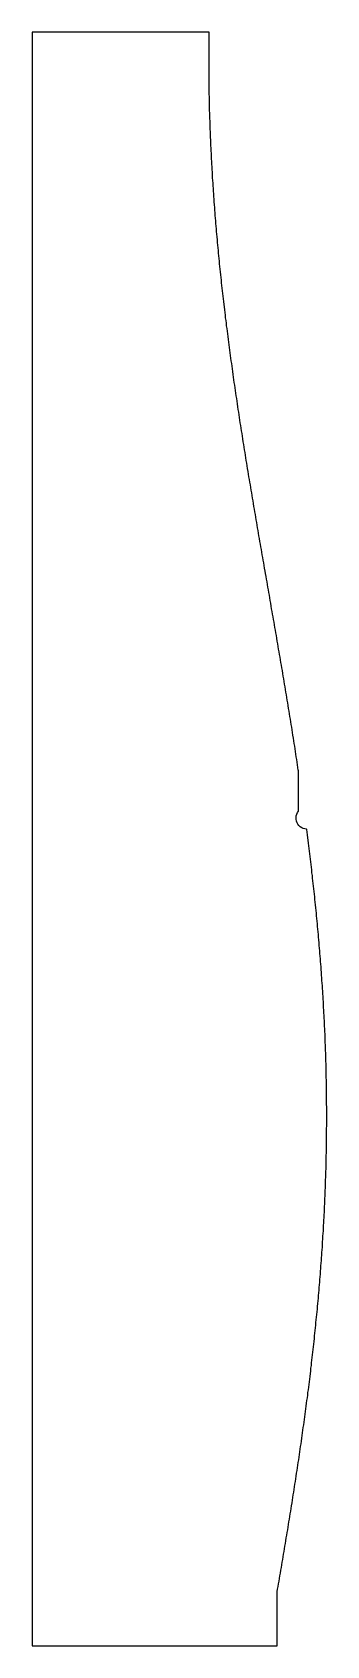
# Model space of a CAD drawing. Header units: inches. Extents: x 0 to 5, y 0 to 27.4.
import ezdxf

# ---------------------------------------------------------------- set-up
doc = ezdxf.new("R2010")
doc.units = ezdxf.units.IN

msp = doc.modelspace()

# ---------------------------------------------------------------- linework, layer by layer
at = {"layer": 'SHELF'}
msp.add_lwpolyline([(0, 0), (4.16, 0), (4.16, 0.046), (4.16, 0.092), (4.16, 0.137), (4.16, 0.183), (4.16, 0.229), (4.16, 0.275), (4.16, 0.32), (4.16, 0.366), (4.16, 0.412), (4.16, 0.458), (4.16, 0.504), (4.16, 0.549), (4.16, 0.595), (4.16, 0.641), (4.16, 0.687), (4.16, 0.732), (4.16, 0.778), (4.16, 0.824), (4.16, 0.87), (4.16, 0.916), (4.16, 0.923), (4.167, 0.961), (4.175, 1.007), (4.183, 1.053), (4.191, 1.099), (4.198, 1.144), (4.206, 1.19), (4.214, 1.236), (4.222, 1.282), (4.23, 1.328), (4.237, 1.373), (4.245, 1.419), (4.253, 1.465), (4.261, 1.511), (4.268, 1.556), (4.276, 1.602), (4.284, 1.648), (4.291, 1.694), (4.299, 1.74), (4.307, 1.785), (4.314, 1.831), (4.322, 1.877), (4.329, 1.923), (4.337, 1.968), (4.344, 2.014), (4.352, 2.06), (4.359, 2.106), (4.367, 2.152), (4.374, 2.197), (4.382, 2.243), (4.389, 2.289), (4.396, 2.335), (4.404, 2.38), (4.411, 2.426), (4.418, 2.472), (4.425, 2.518), (4.433, 2.564), (4.44, 2.609), (4.447, 2.655), (4.454, 2.701), (4.461, 2.747), (4.468, 2.792), (4.475, 2.838), (4.482, 2.884), (4.489, 2.93), (4.496, 2.976), (4.503, 3.021), (4.51, 3.067), (4.517, 3.113), (4.524, 3.159), (4.531, 3.204), (4.537, 3.25), (4.544, 3.296), (4.551, 3.342), (4.557, 3.388), (4.564, 3.433), (4.571, 3.479), (4.577, 3.525), (4.584, 3.571), (4.59, 3.616), (4.597, 3.662), (4.603, 3.708), (4.609, 3.754), (4.616, 3.8), (4.622, 3.845), (4.628, 3.891), (4.634, 3.937), (4.64, 3.983), (4.647, 4.028), (4.653, 4.074), (4.659, 4.12), (4.665, 4.166), (4.671, 4.212), (4.677, 4.257), (4.682, 4.303), (4.688, 4.349), (4.694, 4.395), (4.7, 4.44), (4.705, 4.486), (4.711, 4.532), (4.717, 4.578), (4.722, 4.624), (4.728, 4.669), (4.733, 4.715), (4.739, 4.761), (4.744, 4.807), (4.749, 4.852), (4.755, 4.898), (4.76, 4.944), (4.765, 4.99), (4.77, 5.036), (4.775, 5.081), (4.78, 5.127), (4.785, 5.173), (4.79, 5.219), (4.795, 5.264), (4.8, 5.31), (4.804, 5.356), (4.809, 5.402), (4.814, 5.448), (4.818, 5.493), (4.823, 5.539), (4.828, 5.585), (4.832, 5.631), (4.836, 5.676), (4.841, 5.722), (4.845, 5.768), (4.849, 5.814), (4.854, 5.86), (4.858, 5.905), (4.862, 5.951), (4.866, 5.997), (4.87, 6.043), (4.874, 6.088), (4.878, 6.134), (4.881, 6.18), (4.885, 6.226), (4.889, 6.272), (4.892, 6.317), (4.896, 6.363), (4.899, 6.409), (4.903, 6.455), (4.906, 6.5), (4.91, 6.546), (4.913, 6.592), (4.916, 6.638), (4.919, 6.684), (4.922, 6.729), (4.926, 6.775), (4.929, 6.821), (4.931, 6.867), (4.934, 6.912), (4.937, 6.958), (4.94, 7.004), (4.943, 7.05), (4.945, 7.096), (4.948, 7.141), (4.95, 7.187), (4.953, 7.233), (4.955, 7.279), (4.958, 7.324), (4.96, 7.37), (4.962, 7.416), (4.964, 7.462), (4.966, 7.508), (4.968, 7.553), (4.97, 7.599), (4.972, 7.645), (4.974, 7.691), (4.976, 7.736), (4.977, 7.782), (4.979, 7.828), (4.981, 7.874), (4.982, 7.92), (4.984, 7.965), (4.985, 8.011), (4.986, 8.057), (4.988, 8.103), (4.989, 8.148), (4.99, 8.194), (4.991, 8.24), (4.992, 8.286), (4.993, 8.332), (4.994, 8.377), (4.995, 8.423), (4.996, 8.469), (4.996, 8.515), (4.997, 8.56), (4.998, 8.606), (4.998, 8.652), (4.999, 8.698), (4.999, 8.744), (4.999, 8.789), (5, 8.835), (5, 8.881), (5, 8.927), (5, 8.972), (5, 9.018), (5, 9.064), (5, 9.11), (5, 9.156), (4.999, 9.201), (4.999, 9.247), (4.999, 9.293), (4.998, 9.339), (4.998, 9.384), (4.997, 9.43), (4.997, 9.476), (4.996, 9.522), (4.995, 9.568), (4.994, 9.613), (4.993, 9.659), (4.992, 9.705), (4.991, 9.751), (4.99, 9.796), (4.989, 9.842), (4.988, 9.888), (4.987, 9.934), (4.985, 9.98), (4.984, 10.025), (4.983, 10.071), (4.981, 10.117), (4.979, 10.163), (4.978, 10.208), (4.976, 10.254), (4.974, 10.3), (4.973, 10.346), (4.971, 10.392), (4.969, 10.437), (4.967, 10.483), (4.965, 10.529), (4.962, 10.575), (4.96, 10.62), (4.958, 10.666), (4.956, 10.712), (4.953, 10.758), (4.951, 10.804), (4.948, 10.849), (4.946, 10.895), (4.943, 10.941), (4.94, 10.987), (4.938, 11.032), (4.935, 11.078), (4.932, 11.124), (4.929, 11.17), (4.926, 11.216), (4.923, 11.261), (4.92, 11.307), (4.917, 11.353), (4.914, 11.399), (4.91, 11.444), (4.907, 11.49), (4.904, 11.536), (4.9, 11.582), (4.897, 11.628), (4.893, 11.673), (4.889, 11.719), (4.886, 11.765), (4.882, 11.811), (4.878, 11.856), (4.874, 11.902), (4.871, 11.948), (4.867, 11.994), (4.863, 12.04), (4.858, 12.085), (4.854, 12.131), (4.85, 12.177), (4.846, 12.223), (4.842, 12.268), (4.837, 12.314), (4.833, 12.36), (4.828, 12.406), (4.824, 12.452), (4.819, 12.497), (4.815, 12.543), (4.81, 12.589), (4.805, 12.635), (4.801, 12.68), (4.796, 12.726), (4.791, 12.772), (4.786, 12.818), (4.781, 12.864), (4.776, 12.909), (4.771, 12.955), (4.766, 13.001), (4.761, 13.047), (4.756, 13.092), (4.75, 13.138), (4.745, 13.184), (4.74, 13.23), (4.734, 13.276), (4.729, 13.321), (4.723, 13.367), (4.718, 13.413), (4.712, 13.459), (4.707, 13.504), (4.701, 13.55), (4.695, 13.596), (4.689, 13.642), (4.684, 13.688), (4.678, 13.733), (4.672, 13.779), (4.666, 13.825), (4.66, 13.871), (4.659, 13.877), (4.63, 13.881), (4.601, 13.889), (4.575, 13.902), (4.55, 13.919), (4.528, 13.939), (4.51, 13.962), (4.496, 13.988), (4.486, 14.016), (4.48, 14.045), (4.479, 14.075), (4.482, 14.104), (4.49, 14.132), (4.503, 14.159), (4.519, 14.184), (4.519, 14.191), (4.519, 14.237), (4.519, 14.283), (4.519, 14.329), (4.519, 14.374), (4.519, 14.42), (4.519, 14.466), (4.519, 14.512), (4.519, 14.557), (4.519, 14.603), (4.519, 14.649), (4.519, 14.695), (4.519, 14.741), (4.519, 14.786), (4.519, 14.832), (4.519, 14.873), (4.518, 14.878), (4.512, 14.924), (4.505, 14.969), (4.498, 15.015), (4.491, 15.061), (4.484, 15.107), (4.477, 15.153), (4.47, 15.198), (4.463, 15.244), (4.456, 15.29), (4.448, 15.336), (4.441, 15.381), (4.434, 15.427), (4.427, 15.473), (4.42, 15.519), (4.412, 15.565), (4.405, 15.61), (4.398, 15.656), (4.39, 15.702), (4.383, 15.748), (4.376, 15.793), (4.368, 15.839), (4.361, 15.885), (4.353, 15.931), (4.346, 15.977), (4.338, 16.022), (4.331, 16.068), (4.323, 16.114), (4.316, 16.16), (4.308, 16.205), (4.301, 16.251), (4.293, 16.297), (4.285, 16.343), (4.278, 16.389), (4.27, 16.434), (4.262, 16.48), (4.254, 16.526), (4.247, 16.572), (4.239, 16.617), (4.231, 16.663), (4.223, 16.709), (4.216, 16.755), (4.208, 16.801), (4.2, 16.846), (4.192, 16.892), (4.184, 16.938), (4.176, 16.984), (4.169, 17.029), (4.161, 17.075), (4.153, 17.121), (4.145, 17.167), (4.137, 17.213), (4.129, 17.258), (4.121, 17.304), (4.113, 17.35), (4.105, 17.396), (4.097, 17.441), (4.089, 17.487), (4.081, 17.533), (4.073, 17.579), (4.065, 17.625), (4.058, 17.67), (4.05, 17.716), (4.042, 17.762), (4.034, 17.808), (4.026, 17.853), (4.018, 17.899), (4.01, 17.945), (4.002, 17.991), (3.994, 18.037), (3.986, 18.082), (3.978, 18.128), (3.97, 18.174), (3.962, 18.22), (3.954, 18.265), (3.946, 18.311), (3.938, 18.357), (3.93, 18.403), (3.922, 18.449), (3.914, 18.494), (3.906, 18.54), (3.898, 18.586), (3.89, 18.632), (3.882, 18.677), (3.874, 18.723), (3.866, 18.769), (3.858, 18.815), (3.85, 18.861), (3.842, 18.906), (3.835, 18.952), (3.827, 18.998), (3.819, 19.044), (3.811, 19.089), (3.803, 19.135), (3.795, 19.181), (3.788, 19.227), (3.78, 19.273), (3.772, 19.318), (3.764, 19.364), (3.756, 19.41), (3.749, 19.456), (3.741, 19.501), (3.733, 19.547), (3.726, 19.593), (3.718, 19.639), (3.71, 19.685), (3.703, 19.73), (3.695, 19.776), (3.687, 19.822), (3.68, 19.868), (3.672, 19.913), (3.665, 19.959), (3.657, 20.005), (3.65, 20.051), (3.642, 20.097), (3.635, 20.142), (3.627, 20.188), (3.62, 20.234), (3.613, 20.28), (3.605, 20.325), (3.598, 20.371), (3.591, 20.417), (3.583, 20.463), (3.576, 20.509), (3.569, 20.554), (3.562, 20.6), (3.554, 20.646), (3.547, 20.692), (3.54, 20.737), (3.533, 20.783), (3.526, 20.829), (3.519, 20.875), (3.512, 20.921), (3.505, 20.966), (3.498, 21.012), (3.491, 21.058), (3.484, 21.104), (3.478, 21.149), (3.471, 21.195), (3.464, 21.241), (3.457, 21.287), (3.451, 21.333), (3.444, 21.378), (3.437, 21.424), (3.431, 21.47), (3.424, 21.516), (3.418, 21.561), (3.411, 21.607), (3.405, 21.653), (3.398, 21.699), (3.392, 21.745), (3.386, 21.79), (3.379, 21.836), (3.373, 21.882), (3.367, 21.928), (3.361, 21.973), (3.355, 22.019), (3.349, 22.065), (3.343, 22.111), (3.337, 22.157), (3.331, 22.202), (3.325, 22.248), (3.319, 22.294), (3.313, 22.34), (3.307, 22.385), (3.301, 22.431), (3.296, 22.477), (3.29, 22.523), (3.284, 22.569), (3.279, 22.614), (3.273, 22.66), (3.268, 22.706), (3.263, 22.752), (3.257, 22.797), (3.252, 22.843), (3.247, 22.889), (3.241, 22.935), (3.236, 22.981), (3.231, 23.026), (3.226, 23.072), (3.221, 23.118), (3.216, 23.164), (3.211, 23.209), (3.206, 23.255), (3.201, 23.301), (3.196, 23.347), (3.192, 23.393), (3.187, 23.438), (3.182, 23.484), (3.178, 23.53), (3.173, 23.576), (3.169, 23.621), (3.164, 23.667), (3.16, 23.713), (3.156, 23.759), (3.152, 23.805), (3.147, 23.85), (3.143, 23.896), (3.139, 23.942), (3.135, 23.988), (3.131, 24.033), (3.127, 24.079), (3.123, 24.125), (3.119, 24.171), (3.116, 24.217), (3.112, 24.262), (3.108, 24.308), (3.105, 24.354), (3.101, 24.4), (3.098, 24.445), (3.094, 24.491), (3.091, 24.537), (3.088, 24.583), (3.084, 24.629), (3.081, 24.674), (3.078, 24.72), (3.075, 24.766), (3.072, 24.812), (3.069, 24.857), (3.066, 24.903), (3.063, 24.949), (3.061, 24.995), (3.058, 25.041), (3.055, 25.086), (3.053, 25.132), (3.05, 25.178), (3.048, 25.224), (3.045, 25.269), (3.043, 25.315), (3.041, 25.361), (3.038, 25.407), (3.036, 25.453), (3.034, 25.498), (3.032, 25.544), (3.03, 25.59), (3.028, 25.636), (3.026, 25.681), (3.025, 25.727), (3.023, 25.773), (3.021, 25.819), (3.02, 25.865), (3.018, 25.91), (3.017, 25.956), (3.015, 26.002), (3.014, 26.048), (3.012, 26.093), (3.011, 26.139), (3.01, 26.185), (3.009, 26.231), (3.008, 26.277), (3.007, 26.322), (3.006, 26.368), (3.005, 26.414), (3.004, 26.46), (3.003, 26.498), (3.003, 26.499), (3.003, 26.499), (3.003, 26.5), (3.003, 26.5), (3.003, 26.501), (3.003, 26.502), (3.003, 26.502), (3.003, 26.503), (3.003, 26.504), (3.003, 26.504), (3.003, 26.505), (3.003, 26.505), (3.003, 26.506), (3.003, 26.507), (3.003, 26.551), (3.003, 26.597), (3.003, 26.643), (3.003, 26.689), (3.003, 26.734), (3.003, 26.78), (3.003, 26.826), (3.003, 26.872), (3.003, 26.917), (3.003, 26.963), (3.003, 27.009), (3.003, 27.055), (3.003, 27.101), (3.003, 27.146), (3.003, 27.192), (3.003, 27.238), (3.003, 27.284), (3.003, 27.329), (3.003, 27.375), (3.003, 27.421), (0, 27.421), (0, 0)], close=True, dxfattribs=at)

doc.saveas('drawing.dxf')
